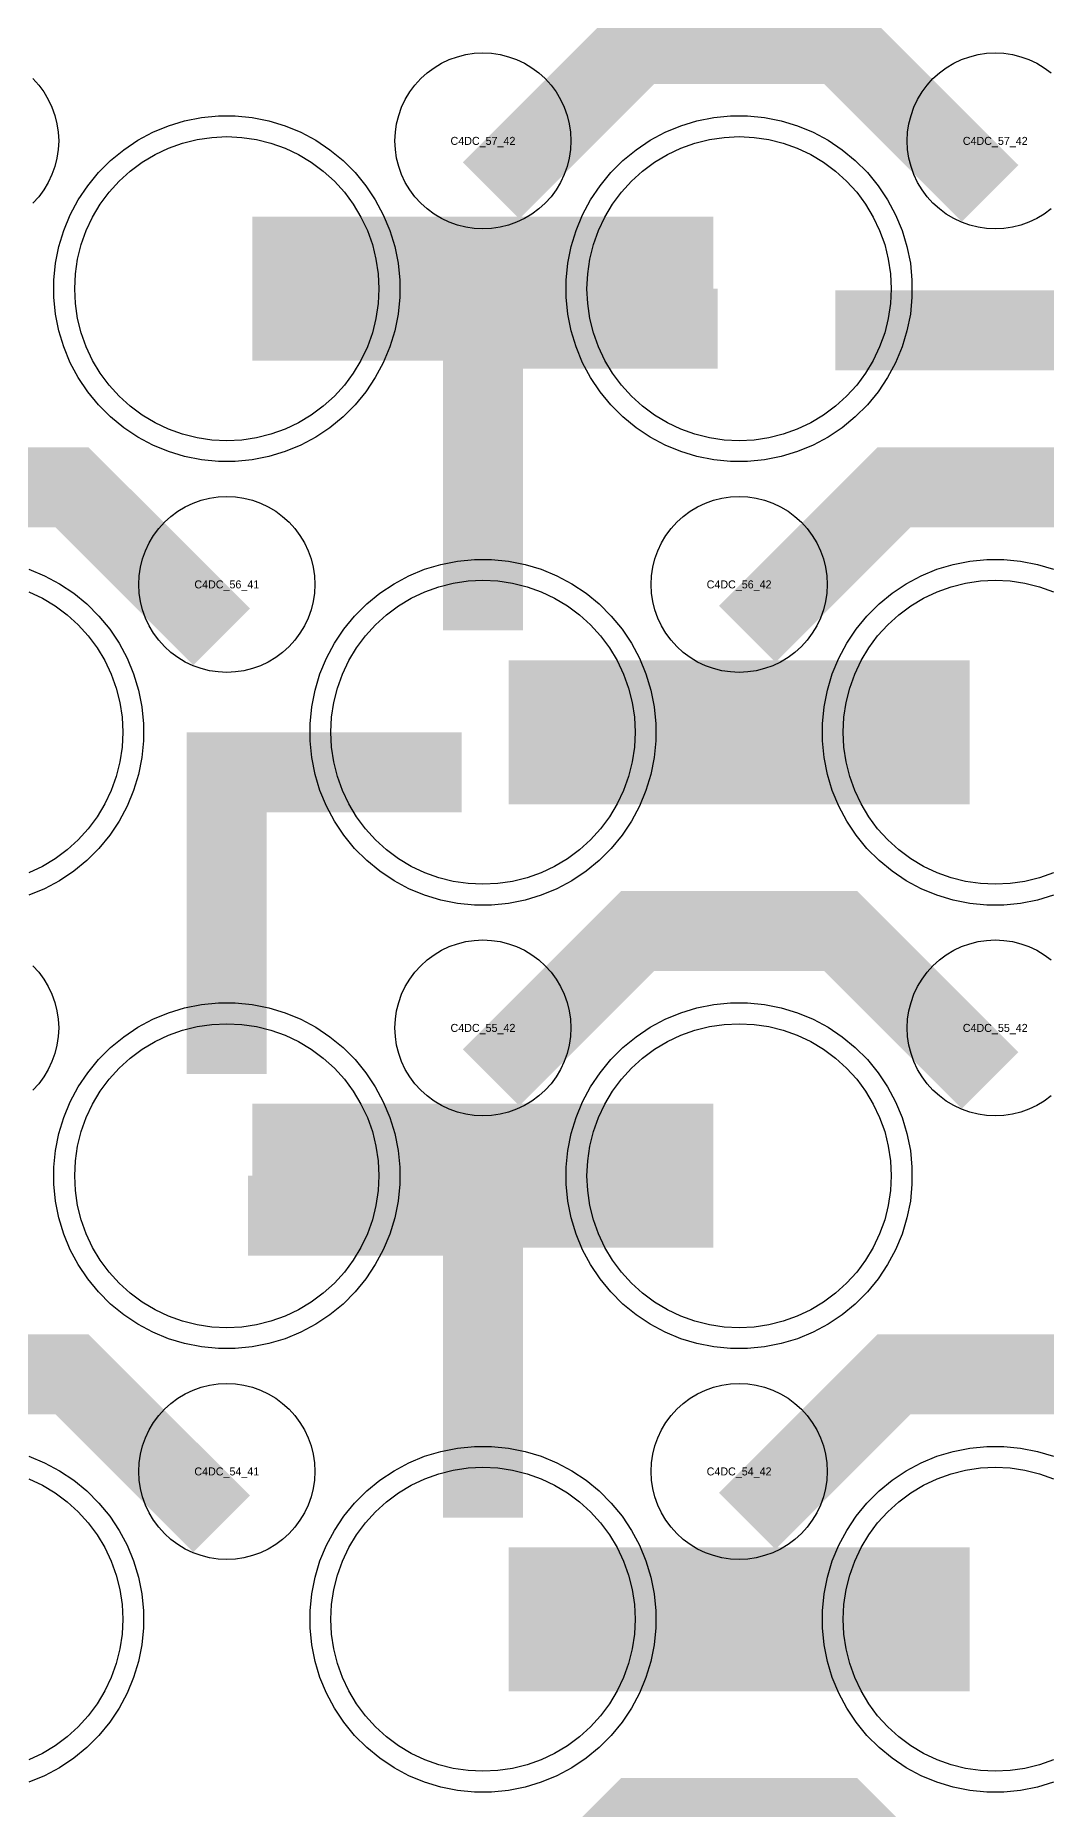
# Model space of a CAD drawing. Extents: x -11880 to 11880, y -14992 to 14992.
# Drawn here: x 1300 to 1616, y -7417 to -6862 of the extents above; entities that cross this region are included whole.
import ezdxf
from ezdxf.enums import TextEntityAlignment as Align

# ---------------------------------------------------------------- set-up
doc = ezdxf.new("R2010")
doc.units = 0
doc.header["$MEASUREMENT"] = 0
for name, color, linetype in [('GDS_775_DT_237', 138, 'CONTINUOUS'), ('RDL1_FS', 34, 'CONTINUOUS'), ('RDL_BS', 160, 'CONTINUOUS')]:
    doc.layers.add(name, color=color, linetype=linetype)

msp = doc.modelspace()

# ---------------------------------------------------------------- linework, layer by layer
at = {"layer": 'RDL1_FS', "color": 241, "true_color": 0xf7abae}
for points in [[(1360, -6988.919), (1355.343, -6988.69), (1350.732, -6988.006), (1346.209, -6986.874), (1341.819, -6985.302), (1337.605, -6983.31), (1333.605, -6980.912), (1329.86, -6978.134), (1326.406, -6975.004), (1323.276, -6971.55), (1320.498, -6967.805), (1318.1, -6963.805), (1316.108, -6959.591), (1314.536, -6955.201), (1313.404, -6950.678), (1312.72, -6946.067), (1312.491, -6941.41), (1312.72, -6936.753), (1313.404, -6932.142), (1314.536, -6927.619), (1316.108, -6923.229), (1318.1, -6919.015), (1320.498, -6915.015), (1323.276, -6911.27), (1326.406, -6907.816), (1329.86, -6904.686), (1333.605, -6901.908), (1337.605, -6899.51), (1341.819, -6897.518), (1346.209, -6895.946), (1350.732, -6894.814), (1355.343, -6894.13), (1360, -6893.901), (1364.657, -6894.13), (1369.268, -6894.814), (1373.791, -6895.946), (1378.181, -6897.518), (1382.395, -6899.51), (1386.395, -6901.908), (1390.14, -6904.686), (1393.594, -6907.816), (1396.724, -6911.27), (1399.502, -6915.015), (1401.9, -6919.015), (1403.892, -6923.229), (1405.464, -6927.619), (1406.596, -6932.142), (1407.28, -6936.753), (1407.509, -6941.41), (1407.28, -6946.067), (1406.596, -6950.678), (1405.464, -6955.201), (1403.892, -6959.591), (1401.9, -6963.805), (1399.502, -6967.805), (1396.724, -6971.55), (1393.594, -6975.004), (1390.14, -6978.134), (1386.395, -6980.912), (1382.395, -6983.31), (1378.181, -6985.302), (1373.791, -6986.874), (1369.268, -6988.006), (1364.657, -6988.69)], [(1520, -6988.919), (1515.343, -6988.69), (1510.732, -6988.006), (1506.209, -6986.874), (1501.819, -6985.302), (1497.605, -6983.31), (1493.605, -6980.912), (1489.86, -6978.134), (1486.406, -6975.004), (1483.276, -6971.55), (1480.498, -6967.805), (1478.1, -6963.805), (1476.108, -6959.591), (1474.536, -6955.201), (1473.404, -6950.678), (1472.72, -6946.067), (1472.491, -6941.41), (1472.72, -6936.753), (1473.404, -6932.142), (1474.536, -6927.619), (1476.108, -6923.229), (1478.1, -6919.015), (1480.498, -6915.015), (1483.276, -6911.27), (1486.406, -6907.816), (1489.86, -6904.686), (1493.605, -6901.908), (1497.605, -6899.51), (1501.819, -6897.518), (1506.209, -6895.946), (1510.732, -6894.814), (1515.343, -6894.13), (1520, -6893.901), (1524.657, -6894.13), (1529.268, -6894.814), (1533.791, -6895.946), (1538.181, -6897.518), (1542.395, -6899.51), (1546.395, -6901.908), (1550.14, -6904.686), (1553.594, -6907.816), (1556.724, -6911.27), (1559.502, -6915.015), (1561.9, -6919.015), (1563.892, -6923.229), (1565.464, -6927.619), (1566.596, -6932.142), (1567.28, -6936.753), (1567.509, -6941.41), (1567.28, -6946.067), (1566.596, -6950.678), (1565.464, -6955.201), (1563.892, -6959.591), (1561.9, -6963.805), (1559.502, -6967.805), (1556.724, -6971.55), (1553.594, -6975.004), (1550.14, -6978.134), (1546.395, -6980.912), (1542.395, -6983.31), (1538.181, -6985.302), (1533.791, -6986.874), (1529.268, -6988.006), (1524.657, -6988.69)], [(1440, -7127.484), (1435.343, -7127.255), (1430.732, -7126.571), (1426.209, -7125.439), (1421.819, -7123.867), (1417.605, -7121.875), (1413.605, -7119.477), (1409.86, -7116.699), (1406.406, -7113.569), (1403.276, -7110.115), (1400.498, -7106.37), (1398.1, -7102.37), (1396.108, -7098.156), (1394.536, -7093.766), (1393.404, -7089.243), (1392.72, -7084.632), (1392.491, -7079.975), (1392.72, -7075.318), (1393.404, -7070.707), (1394.536, -7066.184), (1396.108, -7061.794), (1398.1, -7057.58), (1400.498, -7053.58), (1403.276, -7049.835), (1406.406, -7046.381), (1409.86, -7043.251), (1413.605, -7040.473), (1417.605, -7038.075), (1421.819, -7036.083), (1426.209, -7034.511), (1430.732, -7033.379), (1435.343, -7032.695), (1440, -7032.466), (1444.657, -7032.695), (1449.268, -7033.379), (1453.791, -7034.511), (1458.181, -7036.083), (1462.395, -7038.075), (1466.395, -7040.473), (1470.14, -7043.251), (1473.594, -7046.381), (1476.724, -7049.835), (1479.502, -7053.58), (1481.9, -7057.58), (1483.892, -7061.794), (1485.464, -7066.184), (1486.596, -7070.707), (1487.28, -7075.318), (1487.509, -7079.975), (1487.28, -7084.632), (1486.596, -7089.243), (1485.464, -7093.766), (1483.892, -7098.156), (1481.9, -7102.37), (1479.502, -7106.37), (1476.724, -7110.115), (1473.594, -7113.569), (1470.14, -7116.699), (1466.395, -7119.477), (1462.395, -7121.875), (1458.181, -7123.867), (1453.791, -7125.439), (1449.268, -7126.571), (1444.657, -7127.255)], [(1360, -7266.049), (1355.343, -7265.82), (1350.732, -7265.136), (1346.209, -7264.004), (1341.819, -7262.432), (1337.605, -7260.44), (1333.605, -7258.042), (1329.86, -7255.264), (1326.406, -7252.134), (1323.276, -7248.68), (1320.498, -7244.935), (1318.1, -7240.935), (1316.108, -7236.721), (1314.536, -7232.331), (1313.404, -7227.808), (1312.72, -7223.197), (1312.491, -7218.54), (1312.72, -7213.883), (1313.404, -7209.272), (1314.536, -7204.749), (1316.108, -7200.359), (1318.1, -7196.145), (1320.498, -7192.145), (1323.276, -7188.4), (1326.406, -7184.946), (1329.86, -7181.816), (1333.605, -7179.038), (1337.605, -7176.64), (1341.819, -7174.648), (1346.209, -7173.076), (1350.732, -7171.944), (1355.343, -7171.26), (1360, -7171.031), (1364.657, -7171.26), (1369.268, -7171.944), (1373.791, -7173.076), (1378.181, -7174.648), (1382.395, -7176.64), (1386.395, -7179.038), (1390.14, -7181.816), (1393.594, -7184.946), (1396.724, -7188.4), (1399.502, -7192.145), (1401.9, -7196.145), (1403.892, -7200.359), (1405.464, -7204.749), (1406.596, -7209.272), (1407.28, -7213.883), (1407.509, -7218.54), (1407.28, -7223.197), (1406.596, -7227.808), (1405.464, -7232.331), (1403.892, -7236.721), (1401.9, -7240.935), (1399.502, -7244.935), (1396.724, -7248.68), (1393.594, -7252.134), (1390.14, -7255.264), (1386.395, -7258.042), (1382.395, -7260.44), (1378.181, -7262.432), (1373.791, -7264.004), (1369.268, -7265.136), (1364.657, -7265.82)], [(1520, -7266.049), (1515.343, -7265.82), (1510.732, -7265.136), (1506.209, -7264.004), (1501.819, -7262.432), (1497.605, -7260.44), (1493.605, -7258.042), (1489.86, -7255.264), (1486.406, -7252.134), (1483.276, -7248.68), (1480.498, -7244.935), (1478.1, -7240.935), (1476.108, -7236.721), (1474.536, -7232.331), (1473.404, -7227.808), (1472.72, -7223.197), (1472.491, -7218.54), (1472.72, -7213.883), (1473.404, -7209.272), (1474.536, -7204.749), (1476.108, -7200.359), (1478.1, -7196.145), (1480.498, -7192.145), (1483.276, -7188.4), (1486.406, -7184.946), (1489.86, -7181.816), (1493.605, -7179.038), (1497.605, -7176.64), (1501.819, -7174.648), (1506.209, -7173.076), (1510.732, -7171.944), (1515.343, -7171.26), (1520, -7171.031), (1524.657, -7171.26), (1529.268, -7171.944), (1533.791, -7173.076), (1538.181, -7174.648), (1542.395, -7176.64), (1546.395, -7179.038), (1550.14, -7181.816), (1553.594, -7184.946), (1556.724, -7188.4), (1559.502, -7192.145), (1561.9, -7196.145), (1563.892, -7200.359), (1565.464, -7204.749), (1566.596, -7209.272), (1567.28, -7213.883), (1567.509, -7218.54), (1567.28, -7223.197), (1566.596, -7227.808), (1565.464, -7232.331), (1563.892, -7236.721), (1561.9, -7240.935), (1559.502, -7244.935), (1556.724, -7248.68), (1553.594, -7252.134), (1550.14, -7255.264), (1546.395, -7258.042), (1542.395, -7260.44), (1538.181, -7262.432), (1533.791, -7264.004), (1529.268, -7265.136), (1524.657, -7265.82)], [(1440, -7404.614), (1435.343, -7404.385), (1430.732, -7403.701), (1426.209, -7402.569), (1421.819, -7400.997), (1417.605, -7399.005), (1413.605, -7396.607), (1409.86, -7393.829), (1406.406, -7390.699), (1403.276, -7387.245), (1400.498, -7383.5), (1398.1, -7379.5), (1396.108, -7375.286), (1394.536, -7370.896), (1393.404, -7366.373), (1392.72, -7361.762), (1392.491, -7357.105), (1392.72, -7352.448), (1393.404, -7347.837), (1394.536, -7343.314), (1396.108, -7338.924), (1398.1, -7334.71), (1400.498, -7330.71), (1403.276, -7326.965), (1406.406, -7323.511), (1409.86, -7320.381), (1413.605, -7317.603), (1417.605, -7315.205), (1421.819, -7313.213), (1426.209, -7311.641), (1430.732, -7310.509), (1435.343, -7309.825), (1440, -7309.596), (1444.657, -7309.825), (1449.268, -7310.509), (1453.791, -7311.641), (1458.181, -7313.213), (1462.395, -7315.205), (1466.395, -7317.603), (1470.14, -7320.381), (1473.594, -7323.511), (1476.724, -7326.965), (1479.502, -7330.71), (1481.9, -7334.71), (1483.892, -7338.924), (1485.464, -7343.314), (1486.596, -7347.837), (1487.28, -7352.448), (1487.509, -7357.105), (1487.28, -7361.762), (1486.596, -7366.373), (1485.464, -7370.896), (1483.892, -7375.286), (1481.9, -7379.5), (1479.502, -7383.5), (1476.724, -7387.245), (1473.594, -7390.699), (1470.14, -7393.829), (1466.395, -7396.607), (1462.395, -7399.005), (1458.181, -7400.997), (1453.791, -7402.569), (1449.268, -7403.701), (1444.657, -7404.385)]]:
    msp.add_lwpolyline(points, close=True, dxfattribs=at)
for points in [[(1368.002, -6941.41, 45, 45, 0), (1440.002, -6941.41, 45, 45, 0)], [(1440.002, -6941.41, 45, 45, 0), (1512.002, -6941.41, 45, 45, 0)], [(1448.002, -7079.975, 45, 45, 0), (1520.002, -7079.975, 45, 45, 0)], [(1520.002, -7079.975, 45, 45, 0), (1592.002, -7079.975, 45, 45, 0)], [(1368.002, -7218.54, 45, 45, 0), (1440.002, -7218.54, 45, 45, 0)], [(1440.002, -7218.54, 45, 45, 0), (1512.002, -7218.54, 45, 45, 0)], [(1448.002, -7357.105, 45, 45, 0), (1520.002, -7357.105, 45, 45, 0)], [(1520.002, -7357.105, 45, 45, 0), (1592.002, -7357.105, 45, 45, 0)]]:
    msp.add_lwpolyline(points, format="xyseb", dxfattribs=at)
for points in [[(1618.181, -7123.867), (1613.791, -7125.439), (1609.268, -7126.571), (1604.657, -7127.255), (1600, -7127.484), (1595.343, -7127.255), (1590.732, -7126.571), (1586.209, -7125.439), (1581.819, -7123.867), (1577.605, -7121.875), (1573.605, -7119.477), (1569.86, -7116.699), (1566.406, -7113.569), (1563.276, -7110.115), (1560.498, -7106.37), (1558.1, -7102.37), (1556.108, -7098.156), (1554.536, -7093.766), (1553.404, -7089.243), (1552.72, -7084.632), (1552.491, -7079.975), (1552.72, -7075.318), (1553.404, -7070.707), (1554.536, -7066.184), (1556.108, -7061.794), (1558.1, -7057.58), (1560.498, -7053.58), (1563.276, -7049.835), (1566.406, -7046.381), (1569.86, -7043.251), (1573.605, -7040.473), (1577.605, -7038.075), (1581.819, -7036.083), (1586.209, -7034.511), (1590.732, -7033.379), (1595.343, -7032.695), (1600, -7032.466), (1604.657, -7032.695), (1609.268, -7033.379), (1613.791, -7034.511), (1618.181, -7036.083)], [(1618.181, -7400.997), (1613.791, -7402.569), (1609.268, -7403.701), (1604.657, -7404.385), (1600, -7404.614), (1595.343, -7404.385), (1590.732, -7403.701), (1586.209, -7402.569), (1581.819, -7400.997), (1577.605, -7399.005), (1573.605, -7396.607), (1569.86, -7393.829), (1566.406, -7390.699), (1563.276, -7387.245), (1560.498, -7383.5), (1558.1, -7379.5), (1556.108, -7375.286), (1554.536, -7370.896), (1553.404, -7366.373), (1552.72, -7361.762), (1552.491, -7357.105), (1552.72, -7352.448), (1553.404, -7347.837), (1554.536, -7343.314), (1556.108, -7338.924), (1558.1, -7334.71), (1560.498, -7330.71), (1563.276, -7326.965), (1566.406, -7323.511), (1569.86, -7320.381), (1573.605, -7317.603), (1577.605, -7315.205), (1581.819, -7313.213), (1586.209, -7311.641), (1590.732, -7310.509), (1595.343, -7309.825), (1600, -7309.596), (1604.657, -7309.825), (1609.268, -7310.509), (1613.791, -7311.641), (1618.181, -7313.213)]]:
    msp.add_lwpolyline(points, dxfattribs=at)
at = {"layer": 'RDL1_FS'}
for points in [[(1298.181, -7036.083), (1302.395, -7038.075), (1306.395, -7040.473), (1310.14, -7043.251), (1313.594, -7046.381), (1316.724, -7049.835), (1319.502, -7053.58), (1321.9, -7057.58), (1323.892, -7061.794), (1325.464, -7066.184), (1326.596, -7070.707), (1327.28, -7075.318), (1327.509, -7079.975), (1327.28, -7084.632), (1326.596, -7089.243), (1325.464, -7093.766), (1323.892, -7098.156), (1321.9, -7102.37), (1319.502, -7106.37), (1316.724, -7110.115), (1313.594, -7113.569), (1310.14, -7116.699), (1306.395, -7119.477), (1302.395, -7121.875), (1298.181, -7123.867)], [(1298.181, -7313.213), (1302.395, -7315.205), (1306.395, -7317.603), (1310.14, -7320.381), (1313.594, -7323.511), (1316.724, -7326.965), (1319.502, -7330.71), (1321.9, -7334.71), (1323.892, -7338.924), (1325.464, -7343.314), (1326.596, -7347.837), (1327.28, -7352.448), (1327.509, -7357.105), (1327.28, -7361.762), (1326.596, -7366.373), (1325.464, -7370.896), (1323.892, -7375.286), (1321.9, -7379.5), (1319.502, -7383.5), (1316.724, -7387.245), (1313.594, -7390.699), (1310.14, -7393.829), (1306.395, -7396.607), (1302.395, -7399.005), (1298.181, -7400.997)]]:
    msp.add_lwpolyline(points, dxfattribs=at)
at = {"layer": 'RDL_BS'}
for points in [[(1442.562, -6910.724, 25, 25, 0), (1488.377, -6864.909, 25, 25, 0), (1521.93, -6864.909, 25, 25, 0)], [(1598.401, -6911.623, 25, 25, 0), (1551.687, -6864.909, 25, 25, 0), (1521.929, -6864.909, 25, 25, 0)], [(1358.401, -7050.188, 25, 25, 0), (1311.687, -7003.474, 25, 25, 0), (1281.929, -7003.474, 25, 25, 0)], [(1522.562, -7049.289, 25, 25, 0), (1568.377, -7003.474, 25, 25, 0), (1601.93, -7003.474, 25, 25, 0)], [(1678.401, -7050.188, 25, 25, 0), (1631.687, -7003.474, 25, 25, 0), (1601.929, -7003.474, 25, 25, 0)], [(1442.562, -7187.854, 25, 25, 0), (1488.377, -7142.039, 25, 25, 0), (1521.93, -7142.039, 25, 25, 0)], [(1598.401, -7188.753, 25, 25, 0), (1551.687, -7142.039, 25, 25, 0), (1521.929, -7142.039, 25, 25, 0)], [(1358.401, -7327.318, 25, 25, 0), (1311.687, -7280.604, 25, 25, 0), (1281.929, -7280.604, 25, 25, 0)], [(1522.562, -7326.419, 25, 25, 0), (1568.377, -7280.604, 25, 25, 0), (1601.93, -7280.604, 25, 25, 0)], [(1678.401, -7327.318, 25, 25, 0), (1631.687, -7280.604, 25, 25, 0), (1601.929, -7280.604, 25, 25, 0)], [(1442.562, -7464.984, 25, 25, 0), (1488.377, -7419.169, 25, 25, 0), (1521.93, -7419.169, 25, 25, 0)], [(1598.401, -7465.883, 25, 25, 0), (1551.687, -7419.169, 25, 25, 0), (1521.929, -7419.169, 25, 25, 0)]]:
    msp.add_lwpolyline(points, format="xyseb", dxfattribs=at)
for points in [[(1440, -6922.716), (1437.307, -6922.584), (1434.635, -6922.188), (1432.016, -6921.531), (1429.481, -6920.624), (1427.044, -6919.472), (1424.72, -6918.079), (1422.557, -6916.476), (1420.558, -6914.664), (1418.746, -6912.665), (1417.143, -6910.502), (1415.75, -6908.178), (1414.598, -6905.741), (1413.691, -6903.206), (1413.034, -6900.587), (1412.638, -6897.915), (1412.506, -6895.222), (1412.638, -6892.529), (1413.034, -6889.857), (1413.691, -6887.238), (1414.598, -6884.703), (1415.75, -6882.266), (1417.143, -6879.942), (1418.746, -6877.779), (1420.558, -6875.78), (1422.557, -6873.968), (1424.72, -6872.365), (1427.044, -6870.972), (1429.481, -6869.82), (1432.016, -6868.913), (1434.635, -6868.256), (1437.307, -6867.86), (1440, -6867.728), (1442.693, -6867.86), (1445.365, -6868.256), (1447.984, -6868.913), (1450.519, -6869.82), (1452.956, -6870.972), (1455.28, -6872.365), (1457.443, -6873.968), (1459.442, -6875.78), (1461.254, -6877.779), (1462.857, -6879.942), (1464.25, -6882.266), (1465.402, -6884.703), (1466.309, -6887.238), (1466.966, -6889.857), (1467.362, -6892.529), (1467.494, -6895.222), (1467.362, -6897.915), (1466.966, -6900.587), (1466.309, -6903.206), (1465.402, -6905.741), (1464.25, -6908.178), (1462.857, -6910.502), (1461.254, -6912.665), (1459.442, -6914.664), (1457.443, -6916.476), (1455.28, -6918.079), (1452.956, -6919.472), (1450.519, -6920.624), (1447.984, -6921.531), (1445.365, -6922.188), (1442.693, -6922.584)], [(1360, -7061.281), (1357.307, -7061.149), (1354.635, -7060.753), (1352.016, -7060.096), (1349.481, -7059.189), (1347.044, -7058.037), (1344.72, -7056.644), (1342.557, -7055.041), (1340.558, -7053.229), (1338.746, -7051.23), (1337.143, -7049.067), (1335.75, -7046.743), (1334.598, -7044.306), (1333.691, -7041.771), (1333.034, -7039.152), (1332.638, -7036.48), (1332.506, -7033.787), (1332.638, -7031.094), (1333.034, -7028.422), (1333.691, -7025.803), (1334.598, -7023.268), (1335.75, -7020.831), (1337.143, -7018.507), (1338.746, -7016.344), (1340.558, -7014.345), (1342.557, -7012.533), (1344.72, -7010.93), (1347.044, -7009.537), (1349.481, -7008.385), (1352.016, -7007.478), (1354.635, -7006.821), (1357.307, -7006.425), (1360, -7006.293), (1362.693, -7006.425), (1365.365, -7006.821), (1367.984, -7007.478), (1370.519, -7008.385), (1372.956, -7009.537), (1375.28, -7010.93), (1377.443, -7012.533), (1379.442, -7014.345), (1381.254, -7016.344), (1382.857, -7018.507), (1384.25, -7020.831), (1385.402, -7023.268), (1386.309, -7025.803), (1386.966, -7028.422), (1387.362, -7031.094), (1387.494, -7033.787), (1387.362, -7036.48), (1386.966, -7039.152), (1386.309, -7041.771), (1385.402, -7044.306), (1384.25, -7046.743), (1382.857, -7049.067), (1381.254, -7051.23), (1379.442, -7053.229), (1377.443, -7055.041), (1375.28, -7056.644), (1372.956, -7058.037), (1370.519, -7059.189), (1367.984, -7060.096), (1365.365, -7060.753), (1362.693, -7061.149)], [(1520, -7061.281), (1517.307, -7061.149), (1514.635, -7060.753), (1512.016, -7060.096), (1509.481, -7059.189), (1507.044, -7058.037), (1504.72, -7056.644), (1502.557, -7055.041), (1500.558, -7053.229), (1498.746, -7051.23), (1497.143, -7049.067), (1495.75, -7046.743), (1494.598, -7044.306), (1493.691, -7041.771), (1493.034, -7039.152), (1492.638, -7036.48), (1492.506, -7033.787), (1492.638, -7031.094), (1493.034, -7028.422), (1493.691, -7025.803), (1494.598, -7023.268), (1495.75, -7020.831), (1497.143, -7018.507), (1498.746, -7016.344), (1500.558, -7014.345), (1502.557, -7012.533), (1504.72, -7010.93), (1507.044, -7009.537), (1509.481, -7008.385), (1512.016, -7007.478), (1514.635, -7006.821), (1517.307, -7006.425), (1520, -7006.293), (1522.693, -7006.425), (1525.365, -7006.821), (1527.984, -7007.478), (1530.519, -7008.385), (1532.956, -7009.537), (1535.28, -7010.93), (1537.443, -7012.533), (1539.442, -7014.345), (1541.254, -7016.344), (1542.857, -7018.507), (1544.25, -7020.831), (1545.402, -7023.268), (1546.309, -7025.803), (1546.966, -7028.422), (1547.362, -7031.094), (1547.494, -7033.787), (1547.362, -7036.48), (1546.966, -7039.152), (1546.309, -7041.771), (1545.402, -7044.306), (1544.25, -7046.743), (1542.857, -7049.067), (1541.254, -7051.23), (1539.442, -7053.229), (1537.443, -7055.041), (1535.28, -7056.644), (1532.956, -7058.037), (1530.519, -7059.189), (1527.984, -7060.096), (1525.365, -7060.753), (1522.693, -7061.149)], [(1440, -7199.846), (1437.307, -7199.714), (1434.635, -7199.318), (1432.016, -7198.661), (1429.481, -7197.754), (1427.044, -7196.602), (1424.72, -7195.209), (1422.557, -7193.606), (1420.558, -7191.794), (1418.746, -7189.795), (1417.143, -7187.632), (1415.75, -7185.308), (1414.598, -7182.871), (1413.691, -7180.336), (1413.034, -7177.717), (1412.638, -7175.045), (1412.506, -7172.352), (1412.638, -7169.659), (1413.034, -7166.987), (1413.691, -7164.368), (1414.598, -7161.833), (1415.75, -7159.396), (1417.143, -7157.072), (1418.746, -7154.909), (1420.558, -7152.91), (1422.557, -7151.098), (1424.72, -7149.495), (1427.044, -7148.102), (1429.481, -7146.95), (1432.016, -7146.043), (1434.635, -7145.386), (1437.307, -7144.99), (1440, -7144.858), (1442.693, -7144.99), (1445.365, -7145.386), (1447.984, -7146.043), (1450.519, -7146.95), (1452.956, -7148.102), (1455.28, -7149.495), (1457.443, -7151.098), (1459.442, -7152.91), (1461.254, -7154.909), (1462.857, -7157.072), (1464.25, -7159.396), (1465.402, -7161.833), (1466.309, -7164.368), (1466.966, -7166.987), (1467.362, -7169.659), (1467.494, -7172.352), (1467.362, -7175.045), (1466.966, -7177.717), (1466.309, -7180.336), (1465.402, -7182.871), (1464.25, -7185.308), (1462.857, -7187.632), (1461.254, -7189.795), (1459.442, -7191.794), (1457.443, -7193.606), (1455.28, -7195.209), (1452.956, -7196.602), (1450.519, -7197.754), (1447.984, -7198.661), (1445.365, -7199.318), (1442.693, -7199.714)], [(1360, -7338.411), (1357.307, -7338.279), (1354.635, -7337.883), (1352.016, -7337.226), (1349.481, -7336.319), (1347.044, -7335.167), (1344.72, -7333.774), (1342.557, -7332.171), (1340.558, -7330.359), (1338.746, -7328.36), (1337.143, -7326.197), (1335.75, -7323.873), (1334.598, -7321.436), (1333.691, -7318.901), (1333.034, -7316.282), (1332.638, -7313.61), (1332.506, -7310.917), (1332.638, -7308.224), (1333.034, -7305.552), (1333.691, -7302.933), (1334.598, -7300.398), (1335.75, -7297.961), (1337.143, -7295.637), (1338.746, -7293.474), (1340.558, -7291.475), (1342.557, -7289.663), (1344.72, -7288.06), (1347.044, -7286.667), (1349.481, -7285.515), (1352.016, -7284.608), (1354.635, -7283.951), (1357.307, -7283.555), (1360, -7283.423), (1362.693, -7283.555), (1365.365, -7283.951), (1367.984, -7284.608), (1370.519, -7285.515), (1372.956, -7286.667), (1375.28, -7288.06), (1377.443, -7289.663), (1379.442, -7291.475), (1381.254, -7293.474), (1382.857, -7295.637), (1384.25, -7297.961), (1385.402, -7300.398), (1386.309, -7302.933), (1386.966, -7305.552), (1387.362, -7308.224), (1387.494, -7310.917), (1387.362, -7313.61), (1386.966, -7316.282), (1386.309, -7318.901), (1385.402, -7321.436), (1384.25, -7323.873), (1382.857, -7326.197), (1381.254, -7328.36), (1379.442, -7330.359), (1377.443, -7332.171), (1375.28, -7333.774), (1372.956, -7335.167), (1370.519, -7336.319), (1367.984, -7337.226), (1365.365, -7337.883), (1362.693, -7338.279)], [(1520, -7338.411), (1517.307, -7338.279), (1514.635, -7337.883), (1512.016, -7337.226), (1509.481, -7336.319), (1507.044, -7335.167), (1504.72, -7333.774), (1502.557, -7332.171), (1500.558, -7330.359), (1498.746, -7328.36), (1497.143, -7326.197), (1495.75, -7323.873), (1494.598, -7321.436), (1493.691, -7318.901), (1493.034, -7316.282), (1492.638, -7313.61), (1492.506, -7310.917), (1492.638, -7308.224), (1493.034, -7305.552), (1493.691, -7302.933), (1494.598, -7300.398), (1495.75, -7297.961), (1497.143, -7295.637), (1498.746, -7293.474), (1500.558, -7291.475), (1502.557, -7289.663), (1504.72, -7288.06), (1507.044, -7286.667), (1509.481, -7285.515), (1512.016, -7284.608), (1514.635, -7283.951), (1517.307, -7283.555), (1520, -7283.423), (1522.693, -7283.555), (1525.365, -7283.951), (1527.984, -7284.608), (1530.519, -7285.515), (1532.956, -7286.667), (1535.28, -7288.06), (1537.443, -7289.663), (1539.442, -7291.475), (1541.254, -7293.474), (1542.857, -7295.637), (1544.25, -7297.961), (1545.402, -7300.398), (1546.309, -7302.933), (1546.966, -7305.552), (1547.362, -7308.224), (1547.494, -7310.917), (1547.362, -7313.61), (1546.966, -7316.282), (1546.309, -7318.901), (1545.402, -7321.436), (1544.25, -7323.873), (1542.857, -7326.197), (1541.254, -7328.36), (1539.442, -7330.359), (1537.443, -7332.171), (1535.28, -7333.774), (1532.956, -7335.167), (1530.519, -7336.319), (1527.984, -7337.226), (1525.365, -7337.883), (1522.693, -7338.279)]]:
    msp.add_lwpolyline(points, close=True, dxfattribs=at)
for points in [[(1617.443, -6916.476), (1615.28, -6918.079), (1612.956, -6919.472), (1610.519, -6920.624), (1607.984, -6921.531), (1605.365, -6922.188), (1602.693, -6922.584), (1600, -6922.716), (1597.307, -6922.584), (1594.635, -6922.188), (1592.016, -6921.531), (1589.481, -6920.624), (1587.044, -6919.472), (1584.72, -6918.079), (1582.557, -6916.476), (1580.558, -6914.664), (1578.746, -6912.665), (1577.143, -6910.502), (1575.75, -6908.178), (1574.598, -6905.741), (1573.691, -6903.206), (1573.034, -6900.587), (1572.638, -6897.915), (1572.506, -6895.222), (1572.638, -6892.529), (1573.034, -6889.857), (1573.691, -6887.238), (1574.598, -6884.703), (1575.75, -6882.266), (1577.143, -6879.942), (1578.746, -6877.779), (1580.558, -6875.78), (1582.557, -6873.968), (1584.72, -6872.365), (1587.044, -6870.972), (1589.481, -6869.82), (1592.016, -6868.913), (1594.635, -6868.256), (1597.307, -6867.86), (1600, -6867.728), (1602.693, -6867.86), (1605.365, -6868.256), (1607.984, -6868.913), (1610.519, -6869.82), (1612.956, -6870.972), (1615.28, -6872.365), (1617.443, -6873.968)], [(1299.442, -6875.78), (1301.254, -6877.779), (1302.857, -6879.942), (1304.25, -6882.266), (1305.402, -6884.703), (1306.309, -6887.238), (1306.966, -6889.857), (1307.362, -6892.529), (1307.494, -6895.222), (1307.362, -6897.915), (1306.966, -6900.587), (1306.309, -6903.206), (1305.402, -6905.741), (1304.25, -6908.178), (1302.857, -6910.502), (1301.254, -6912.665), (1299.442, -6914.664)], [(1298.205, -7029.069), (1303.115, -7031.1), (1307.777, -7033.592), (1312.191, -7036.539), (1316.292, -7039.901), (1320.074, -7043.683), (1323.436, -7047.784), (1326.383, -7052.198), (1328.875, -7056.86), (1330.906, -7061.77), (1332.437, -7066.81), (1333.483, -7072.037), (1334, -7077.331), (1334, -7082.619), (1333.483, -7087.913), (1332.437, -7093.14), (1330.906, -7098.18), (1328.875, -7103.09), (1326.383, -7107.752), (1323.436, -7112.166), (1320.074, -7116.267), (1316.292, -7120.049), (1312.191, -7123.411), (1307.777, -7126.358), (1303.115, -7128.85), (1298.205, -7130.881)], [(1617.443, -7193.606), (1615.28, -7195.209), (1612.956, -7196.602), (1610.519, -7197.754), (1607.984, -7198.661), (1605.365, -7199.318), (1602.693, -7199.714), (1600, -7199.846), (1597.307, -7199.714), (1594.635, -7199.318), (1592.016, -7198.661), (1589.481, -7197.754), (1587.044, -7196.602), (1584.72, -7195.209), (1582.557, -7193.606), (1580.558, -7191.794), (1578.746, -7189.795), (1577.143, -7187.632), (1575.75, -7185.308), (1574.598, -7182.871), (1573.691, -7180.336), (1573.034, -7177.717), (1572.638, -7175.045), (1572.506, -7172.352), (1572.638, -7169.659), (1573.034, -7166.987), (1573.691, -7164.368), (1574.598, -7161.833), (1575.75, -7159.396), (1577.143, -7157.072), (1578.746, -7154.909), (1580.558, -7152.91), (1582.557, -7151.098), (1584.72, -7149.495), (1587.044, -7148.102), (1589.481, -7146.95), (1592.016, -7146.043), (1594.635, -7145.386), (1597.307, -7144.99), (1600, -7144.858), (1602.693, -7144.99), (1605.365, -7145.386), (1607.984, -7146.043), (1610.519, -7146.95), (1612.956, -7148.102), (1615.28, -7149.495), (1617.443, -7151.098)], [(1299.442, -7152.91), (1301.254, -7154.909), (1302.857, -7157.072), (1304.25, -7159.396), (1305.402, -7161.833), (1306.309, -7164.368), (1306.966, -7166.987), (1307.362, -7169.659), (1307.494, -7172.352), (1307.362, -7175.045), (1306.966, -7177.717), (1306.309, -7180.336), (1305.402, -7182.871), (1304.25, -7185.308), (1302.857, -7187.632), (1301.254, -7189.795), (1299.442, -7191.794)], [(1298.205, -7306.199), (1303.115, -7308.23), (1307.777, -7310.722), (1312.191, -7313.669), (1316.292, -7317.031), (1320.074, -7320.813), (1323.436, -7324.914), (1326.383, -7329.328), (1328.875, -7333.99), (1330.906, -7338.9), (1332.437, -7343.94), (1333.483, -7349.167), (1334, -7354.461), (1334, -7359.749), (1333.483, -7365.043), (1332.437, -7370.27), (1330.906, -7375.31), (1328.875, -7380.22), (1326.383, -7384.882), (1323.436, -7389.296), (1320.074, -7393.397), (1316.292, -7397.179), (1312.191, -7400.541), (1307.777, -7403.488), (1303.115, -7405.98), (1298.205, -7408.011)]]:
    msp.add_lwpolyline(points, dxfattribs=at)
at = {"layer": 'RDL_BS', "color": 241, "true_color": 0xf7abae}
for points in [[(1357.356, -6995.41), (1352.062, -6994.893), (1346.835, -6993.847), (1341.795, -6992.316), (1336.885, -6990.285), (1332.223, -6987.793), (1327.809, -6984.846), (1323.708, -6981.484), (1319.926, -6977.702), (1316.564, -6973.601), (1313.617, -6969.187), (1311.125, -6964.525), (1309.094, -6959.615), (1307.563, -6954.575), (1306.517, -6949.348), (1306, -6944.054), (1306, -6938.766), (1306.517, -6933.472), (1307.563, -6928.245), (1309.094, -6923.205), (1311.125, -6918.295), (1313.617, -6913.633), (1316.564, -6909.219), (1319.926, -6905.118), (1323.708, -6901.336), (1327.809, -6897.974), (1332.223, -6895.027), (1336.885, -6892.535), (1341.795, -6890.504), (1346.835, -6888.973), (1352.062, -6887.927), (1357.356, -6887.41), (1362.644, -6887.41), (1367.938, -6887.927), (1373.165, -6888.973), (1378.205, -6890.504), (1383.115, -6892.535), (1387.777, -6895.027), (1392.191, -6897.974), (1396.292, -6901.336), (1400.074, -6905.118), (1403.436, -6909.219), (1406.383, -6913.633), (1408.875, -6918.295), (1410.906, -6923.205), (1412.437, -6928.245), (1413.483, -6933.472), (1414, -6938.766), (1414, -6944.054), (1413.483, -6949.348), (1412.437, -6954.575), (1410.906, -6959.615), (1408.875, -6964.525), (1406.383, -6969.187), (1403.436, -6973.601), (1400.074, -6977.702), (1396.292, -6981.484), (1392.191, -6984.846), (1387.777, -6987.793), (1383.115, -6990.285), (1378.205, -6992.316), (1373.165, -6993.847), (1367.938, -6994.893), (1362.644, -6995.41)], [(1517.356, -6995.41), (1512.062, -6994.893), (1506.835, -6993.847), (1501.795, -6992.316), (1496.885, -6990.285), (1492.223, -6987.793), (1487.809, -6984.846), (1483.708, -6981.484), (1479.926, -6977.702), (1476.564, -6973.601), (1473.617, -6969.187), (1471.125, -6964.525), (1469.094, -6959.615), (1467.563, -6954.575), (1466.517, -6949.348), (1466, -6944.054), (1466, -6938.766), (1466.517, -6933.472), (1467.563, -6928.245), (1469.094, -6923.205), (1471.125, -6918.295), (1473.617, -6913.633), (1476.564, -6909.219), (1479.926, -6905.118), (1483.708, -6901.336), (1487.809, -6897.974), (1492.223, -6895.027), (1496.885, -6892.535), (1501.795, -6890.504), (1506.835, -6888.973), (1512.062, -6887.927), (1517.356, -6887.41), (1522.644, -6887.41), (1527.938, -6887.927), (1533.165, -6888.973), (1538.205, -6890.504), (1543.115, -6892.535), (1547.777, -6895.027), (1552.191, -6897.974), (1556.292, -6901.336), (1560.074, -6905.118), (1563.436, -6909.219), (1566.383, -6913.633), (1568.875, -6918.295), (1570.906, -6923.205), (1572.437, -6928.245), (1573.483, -6933.472), (1574, -6938.766), (1574, -6944.054), (1573.483, -6949.348), (1572.437, -6954.575), (1570.906, -6959.615), (1568.875, -6964.525), (1566.383, -6969.187), (1563.436, -6973.601), (1560.074, -6977.702), (1556.292, -6981.484), (1552.191, -6984.846), (1547.777, -6987.793), (1543.115, -6990.285), (1538.205, -6992.316), (1533.165, -6993.847), (1527.938, -6994.893), (1522.644, -6995.41)], [(1437.356, -7133.975), (1432.062, -7133.458), (1426.835, -7132.412), (1421.795, -7130.881), (1416.885, -7128.85), (1412.223, -7126.358), (1407.809, -7123.411), (1403.708, -7120.049), (1399.926, -7116.267), (1396.564, -7112.166), (1393.617, -7107.752), (1391.125, -7103.09), (1389.094, -7098.18), (1387.563, -7093.14), (1386.517, -7087.913), (1386, -7082.619), (1386, -7077.331), (1386.517, -7072.037), (1387.563, -7066.81), (1389.094, -7061.77), (1391.125, -7056.86), (1393.617, -7052.198), (1396.564, -7047.784), (1399.926, -7043.683), (1403.708, -7039.901), (1407.809, -7036.539), (1412.223, -7033.592), (1416.885, -7031.1), (1421.795, -7029.069), (1426.835, -7027.538), (1432.062, -7026.492), (1437.356, -7025.975), (1442.644, -7025.975), (1447.938, -7026.492), (1453.165, -7027.538), (1458.205, -7029.069), (1463.115, -7031.1), (1467.777, -7033.592), (1472.191, -7036.539), (1476.292, -7039.901), (1480.074, -7043.683), (1483.436, -7047.784), (1486.383, -7052.198), (1488.875, -7056.86), (1490.906, -7061.77), (1492.437, -7066.81), (1493.483, -7072.037), (1494, -7077.331), (1494, -7082.619), (1493.483, -7087.913), (1492.437, -7093.14), (1490.906, -7098.18), (1488.875, -7103.09), (1486.383, -7107.752), (1483.436, -7112.166), (1480.074, -7116.267), (1476.292, -7120.049), (1472.191, -7123.411), (1467.777, -7126.358), (1463.115, -7128.85), (1458.205, -7130.881), (1453.165, -7132.412), (1447.938, -7133.458), (1442.644, -7133.975)], [(1357.356, -7272.54), (1352.062, -7272.023), (1346.835, -7270.977), (1341.795, -7269.446), (1336.885, -7267.415), (1332.223, -7264.923), (1327.809, -7261.976), (1323.708, -7258.614), (1319.926, -7254.832), (1316.564, -7250.731), (1313.617, -7246.317), (1311.125, -7241.655), (1309.094, -7236.745), (1307.563, -7231.705), (1306.517, -7226.478), (1306, -7221.184), (1306, -7215.896), (1306.517, -7210.602), (1307.563, -7205.375), (1309.094, -7200.335), (1311.125, -7195.425), (1313.617, -7190.763), (1316.564, -7186.349), (1319.926, -7182.248), (1323.708, -7178.466), (1327.809, -7175.104), (1332.223, -7172.157), (1336.885, -7169.665), (1341.795, -7167.634), (1346.835, -7166.103), (1352.062, -7165.057), (1357.356, -7164.54), (1362.644, -7164.54), (1367.938, -7165.057), (1373.165, -7166.103), (1378.205, -7167.634), (1383.115, -7169.665), (1387.777, -7172.157), (1392.191, -7175.104), (1396.292, -7178.466), (1400.074, -7182.248), (1403.436, -7186.349), (1406.383, -7190.763), (1408.875, -7195.425), (1410.906, -7200.335), (1412.437, -7205.375), (1413.483, -7210.602), (1414, -7215.896), (1414, -7221.184), (1413.483, -7226.478), (1412.437, -7231.705), (1410.906, -7236.745), (1408.875, -7241.655), (1406.383, -7246.317), (1403.436, -7250.731), (1400.074, -7254.832), (1396.292, -7258.614), (1392.191, -7261.976), (1387.777, -7264.923), (1383.115, -7267.415), (1378.205, -7269.446), (1373.165, -7270.977), (1367.938, -7272.023), (1362.644, -7272.54)], [(1517.356, -7272.54), (1512.062, -7272.023), (1506.835, -7270.977), (1501.795, -7269.446), (1496.885, -7267.415), (1492.223, -7264.923), (1487.809, -7261.976), (1483.708, -7258.614), (1479.926, -7254.832), (1476.564, -7250.731), (1473.617, -7246.317), (1471.125, -7241.655), (1469.094, -7236.745), (1467.563, -7231.705), (1466.517, -7226.478), (1466, -7221.184), (1466, -7215.896), (1466.517, -7210.602), (1467.563, -7205.375), (1469.094, -7200.335), (1471.125, -7195.425), (1473.617, -7190.763), (1476.564, -7186.349), (1479.926, -7182.248), (1483.708, -7178.466), (1487.809, -7175.104), (1492.223, -7172.157), (1496.885, -7169.665), (1501.795, -7167.634), (1506.835, -7166.103), (1512.062, -7165.057), (1517.356, -7164.54), (1522.644, -7164.54), (1527.938, -7165.057), (1533.165, -7166.103), (1538.205, -7167.634), (1543.115, -7169.665), (1547.777, -7172.157), (1552.191, -7175.104), (1556.292, -7178.466), (1560.074, -7182.248), (1563.436, -7186.349), (1566.383, -7190.763), (1568.875, -7195.425), (1570.906, -7200.335), (1572.437, -7205.375), (1573.483, -7210.602), (1574, -7215.896), (1574, -7221.184), (1573.483, -7226.478), (1572.437, -7231.705), (1570.906, -7236.745), (1568.875, -7241.655), (1566.383, -7246.317), (1563.436, -7250.731), (1560.074, -7254.832), (1556.292, -7258.614), (1552.191, -7261.976), (1547.777, -7264.923), (1543.115, -7267.415), (1538.205, -7269.446), (1533.165, -7270.977), (1527.938, -7272.023), (1522.644, -7272.54)], [(1437.356, -7411.105), (1432.062, -7410.588), (1426.835, -7409.542), (1421.795, -7408.011), (1416.885, -7405.98), (1412.223, -7403.488), (1407.809, -7400.541), (1403.708, -7397.179), (1399.926, -7393.397), (1396.564, -7389.296), (1393.617, -7384.882), (1391.125, -7380.22), (1389.094, -7375.31), (1387.563, -7370.27), (1386.517, -7365.043), (1386, -7359.749), (1386, -7354.461), (1386.517, -7349.167), (1387.563, -7343.94), (1389.094, -7338.9), (1391.125, -7333.99), (1393.617, -7329.328), (1396.564, -7324.914), (1399.926, -7320.813), (1403.708, -7317.031), (1407.809, -7313.669), (1412.223, -7310.722), (1416.885, -7308.23), (1421.795, -7306.199), (1426.835, -7304.668), (1432.062, -7303.622), (1437.356, -7303.105), (1442.644, -7303.105), (1447.938, -7303.622), (1453.165, -7304.668), (1458.205, -7306.199), (1463.115, -7308.23), (1467.777, -7310.722), (1472.191, -7313.669), (1476.292, -7317.031), (1480.074, -7320.813), (1483.436, -7324.914), (1486.383, -7329.328), (1488.875, -7333.99), (1490.906, -7338.9), (1492.437, -7343.94), (1493.483, -7349.167), (1494, -7354.461), (1494, -7359.749), (1493.483, -7365.043), (1492.437, -7370.27), (1490.906, -7375.31), (1488.875, -7380.22), (1486.383, -7384.882), (1483.436, -7389.296), (1480.074, -7393.397), (1476.292, -7397.179), (1472.191, -7400.541), (1467.777, -7403.488), (1463.115, -7405.98), (1458.205, -7408.011), (1453.165, -7409.542), (1447.938, -7410.588), (1442.644, -7411.105)]]:
    msp.add_lwpolyline(points, close=True, dxfattribs=at)
for points in [[(1440, -7048.187, 25, 25, 0), (1440, -6941.41, 25, 25, 0)], [(1427.5, -6953.91, 25, 25, 0), (1513.333, -6953.91, 25, 25, 0)], [(1467.056, -6953.91, 25, 25, 0), (1508.26, -6953.91, 25, 25, 0)], [(1550.016, -6954.423, 25, 25, 0), (1659.281, -6954.423, 25, 25, 0)], [(1440, -6971.879, 25, 25, 0), (1440, -7017.499, 25, 25, 0)], [(1360, -7186.752, 25, 25, 0), (1360, -7079.975, 25, 25, 0)], [(1347.5, -7092.475, 25, 25, 0), (1433.333, -7092.475, 25, 25, 0)], [(1387.056, -7092.475, 25, 25, 0), (1428.26, -7092.475, 25, 25, 0)], [(1360, -7110.444, 25, 25, 0), (1360, -7156.064, 25, 25, 0)], [(1440, -7325.317, 25, 25, 0), (1440, -7218.54, 25, 25, 0)], [(1452.5, -7231.04, 25, 25, 0), (1366.667, -7231.04, 25, 25, 0)], [(1412.944, -7231.04, 25, 25, 0), (1371.74, -7231.04, 25, 25, 0)], [(1440, -7249.009, 25, 25, 0), (1440, -7294.629, 25, 25, 0)]]:
    msp.add_lwpolyline(points, format="xyseb", dxfattribs=at)
for points in [[(1618.205, -7130.881), (1613.165, -7132.412), (1607.938, -7133.458), (1602.644, -7133.975), (1597.356, -7133.975), (1592.062, -7133.458), (1586.835, -7132.412), (1581.795, -7130.881), (1576.885, -7128.85), (1572.223, -7126.358), (1567.809, -7123.411), (1563.708, -7120.049), (1559.926, -7116.267), (1556.564, -7112.166), (1553.617, -7107.752), (1551.125, -7103.09), (1549.094, -7098.18), (1547.563, -7093.14), (1546.517, -7087.913), (1546, -7082.619), (1546, -7077.331), (1546.517, -7072.037), (1547.563, -7066.81), (1549.094, -7061.77), (1551.125, -7056.86), (1553.617, -7052.198), (1556.564, -7047.784), (1559.926, -7043.683), (1563.708, -7039.901), (1567.809, -7036.539), (1572.223, -7033.592), (1576.885, -7031.1), (1581.795, -7029.069), (1586.835, -7027.538), (1592.062, -7026.492), (1597.356, -7025.975), (1602.644, -7025.975), (1607.938, -7026.492), (1613.165, -7027.538), (1618.205, -7029.069)], [(1618.205, -7408.011), (1613.165, -7409.542), (1607.938, -7410.588), (1602.644, -7411.105), (1597.356, -7411.105), (1592.062, -7410.588), (1586.835, -7409.542), (1581.795, -7408.011), (1576.885, -7405.98), (1572.223, -7403.488), (1567.809, -7400.541), (1563.708, -7397.179), (1559.926, -7393.397), (1556.564, -7389.296), (1553.617, -7384.882), (1551.125, -7380.22), (1549.094, -7375.31), (1547.563, -7370.27), (1546.517, -7365.043), (1546, -7359.749), (1546, -7354.461), (1546.517, -7349.167), (1547.563, -7343.94), (1549.094, -7338.9), (1551.125, -7333.99), (1553.617, -7329.328), (1556.564, -7324.914), (1559.926, -7320.813), (1563.708, -7317.031), (1567.809, -7313.669), (1572.223, -7310.722), (1576.885, -7308.23), (1581.795, -7306.199), (1586.835, -7304.668), (1592.062, -7303.622), (1597.356, -7303.105), (1602.644, -7303.105), (1607.938, -7303.622), (1613.165, -7304.668), (1618.205, -7306.199)]]:
    msp.add_lwpolyline(points, dxfattribs=at)

# ---------------------------------------------------------------- texts
at = {"layer": 'GDS_775_DT_237'}
for s, p in [('C4DC_57_42', (1440, -6895.222)), ('C4DC_57_42', (1440, -6895.222)), ('C4DC_57_42', (1600, -6895.222)), ('C4DC_57_42', (1600, -6895.222)), ('C4DC_56_41', (1360, -7033.787)), ('C4DC_56_41', (1360, -7033.787)), ('C4DC_56_42', (1520, -7033.787)), ('C4DC_56_42', (1520, -7033.787)), ('C4DC_55_42', (1440, -7172.352)), ('C4DC_55_42', (1440, -7172.352)), ('C4DC_55_42', (1600, -7172.352)), ('C4DC_55_42', (1600, -7172.352)), ('C4DC_54_41', (1360, -7310.917)), ('C4DC_54_41', (1360, -7310.917)), ('C4DC_54_42', (1520, -7310.917)), ('C4DC_54_42', (1520, -7310.917))]:
    msp.add_text(s, height=2.5, dxfattribs=at).set_placement(p, align=Align.MIDDLE_CENTER)

doc.saveas('drawing.dxf')
